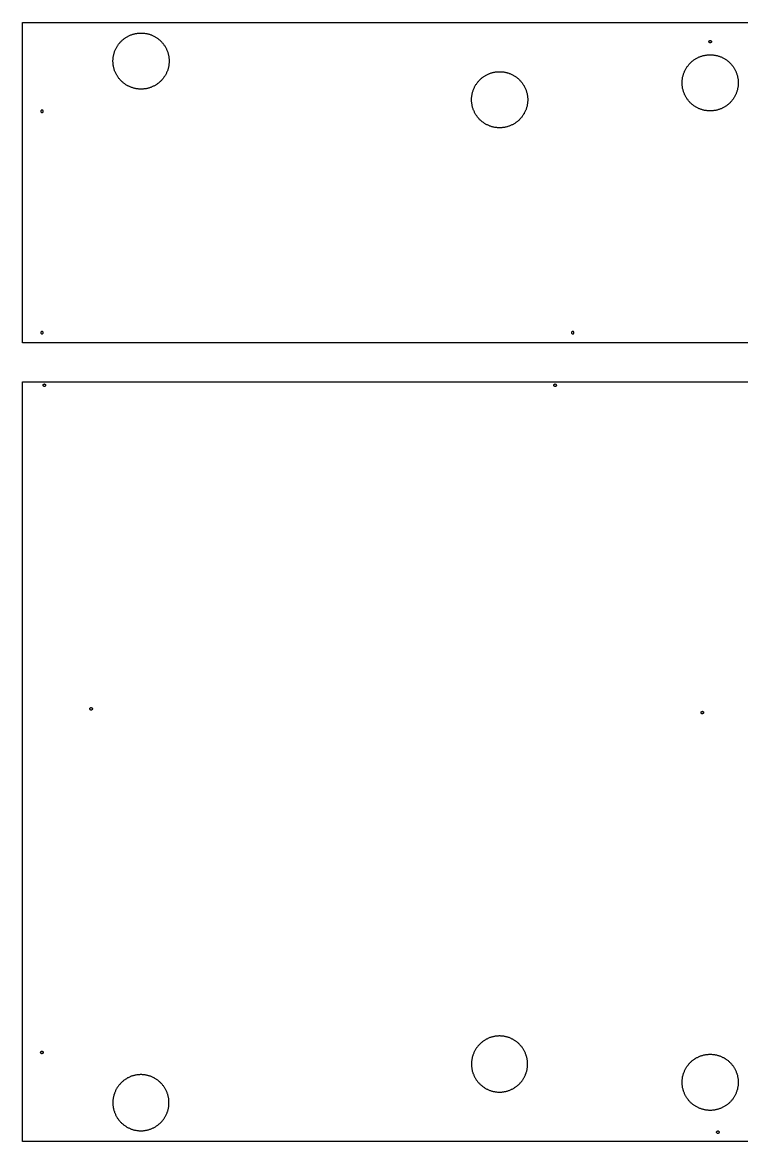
# Model space of a CAD drawing. Extents: x 361 to 5094, y -2215 to 5100.
# Drawn here: x 1127 to 2280, y 271 to 2066 of the extents above; entities that cross this region are included whole.
import ezdxf

# ---------------------------------------------------------------- set-up
doc = ezdxf.new("R2010")
doc.units = 0
doc.layers.add('Default Layer', color=1, linetype='CONTINUOUS')

msp = doc.modelspace()

# ---------------------------------------------------------------- linework, layer by layer
at = {"layer": 'Default Layer'}
for points in [[(2592.1, 1552), (2104.7, 1552), (1617.4, 1552), (1126.8, 1552), (1126.5, 2065.7), (2423.6, 2066.1)], [(2423.9, 271), (1126.8, 270.9), (1126.8, 677.5), (1126.8, 1083.6), (1126.8, 1489.8), (1613.7, 1489.8), (2100.5, 1489.8), (2587.4, 1489.8)]]:
    msp.add_lwpolyline(points, dxfattribs=at)
for points in [[(1271.8, 2004), (1271.8, 2005.2), (1271.9, 2006.3), (1271.9, 2007.5), (1272.1, 2008.6), (1272.2, 2009.8), (1272.3, 2010.9), (1272.5, 2012), (1272.7, 2013.1), (1273, 2014.2), (1273.2, 2015.3), (1273.5, 2016.3), (1273.8, 2017.4), (1274.2, 2018.5), (1274.5, 2019.5), (1274.9, 2020.5), (1275.4, 2021.5), (1275.8, 2022.5), (1276.3, 2023.5), (1276.7, 2024.5), (1277.2, 2025.5), (1277.8, 2026.4), (1278.3, 2027.4), (1278.9, 2028.3), (1279.5, 2029.2), (1280.1, 2030.1), (1280.8, 2031), (1281.4, 2031.8), (1282.1, 2032.7), (1282.8, 2033.5), (1283.5, 2034.3), (1284.2, 2035.1), (1285, 2035.8), (1285.8, 2036.6), (1286.6, 2037.3), (1287.4, 2038.1), (1288.2, 2038.8), (1289, 2039.4), (1289.9, 2040.1), (1290.8, 2040.7), (1291.7, 2041.3), (1292.6, 2041.9), (1293.5, 2042.5), (1294.4, 2043.1), (1295.4, 2043.6), (1296.3, 2044.1), (1297.3, 2044.6), (1298.3, 2045.1), (1299.3, 2045.5), (1300.3, 2045.9), (1301.3, 2046.3), (1302.4, 2046.7), (1303.4, 2047), (1304.5, 2047.3), (1305.6, 2047.6), (1306.7, 2047.9), (1307.7, 2048.1), (1308.9, 2048.3), (1310, 2048.5), (1311.1, 2048.7), (1312.2, 2048.8), (1313.4, 2048.9), (1314.5, 2049), (1315.7, 2049), (1316.8, 2049), (1318, 2049), (1319.1, 2049), (1320.3, 2048.9), (1321.4, 2048.8), (1322.5, 2048.7), (1323.7, 2048.5), (1324.8, 2048.3), (1325.9, 2048.1), (1327, 2047.9), (1328.1, 2047.6), (1329.1, 2047.3), (1330.2, 2047), (1331.3, 2046.7), (1332.3, 2046.3), (1333.3, 2045.9), (1334.3, 2045.5), (1335.3, 2045.1), (1336.3, 2044.6), (1337.3, 2044.1), (1338.3, 2043.6), (1339.2, 2043.1), (1340.2, 2042.5), (1341.1, 2041.9), (1342, 2041.3), (1342.9, 2040.7), (1343.7, 2040.1), (1344.6, 2039.4), (1345.4, 2038.8), (1346.3, 2038.1), (1347.1, 2037.3), (1347.9, 2036.6), (1348.6, 2035.8), (1349.4, 2035.1), (1350.1, 2034.3), (1350.8, 2033.5), (1351.5, 2032.7), (1352.2, 2031.8), (1352.9, 2031), (1353.5, 2030.1), (1354.1, 2029.2), (1354.7, 2028.3), (1355.3, 2027.4), (1355.9, 2026.4), (1356.4, 2025.5), (1356.9, 2024.5), (1357.4, 2023.5), (1357.8, 2022.5), (1358.3, 2021.5), (1358.7, 2020.5), (1359.1, 2019.5), (1359.5, 2018.5), (1359.8, 2017.4), (1360.1, 2016.3), (1360.4, 2015.3), (1360.7, 2014.2), (1360.9, 2013.1), (1361.1, 2012), (1361.3, 2010.9), (1361.5, 2009.8), (1361.6, 2008.6), (1361.7, 2007.5), (1361.8, 2006.3), (1361.8, 2005.2), (1361.8, 2004), (1361.8, 2002.9), (1361.8, 2001.7), (1361.7, 2000.6), (1361.6, 1999.4), (1361.5, 1998.3), (1361.3, 1997.2), (1361.1, 1996.1), (1360.9, 1995), (1360.7, 1993.9), (1360.4, 1992.8), (1360.1, 1991.7), (1359.8, 1990.6), (1359.5, 1989.6), (1359.1, 1988.6), (1358.7, 1987.5), (1358.3, 1986.5), (1357.8, 1985.5), (1357.4, 1984.5), (1356.9, 1983.5), (1356.4, 1982.6), (1355.9, 1981.6), (1355.3, 1980.7), (1354.7, 1979.8), (1354.1, 1978.9), (1353.5, 1978), (1352.9, 1977.1), (1352.2, 1976.2), (1351.5, 1975.4), (1350.8, 1974.6), (1350.1, 1973.8), (1349.4, 1973), (1348.6, 1972.2), (1347.9, 1971.5), (1347.1, 1970.7), (1346.3, 1970), (1345.4, 1969.3), (1344.6, 1968.6), (1343.7, 1968), (1342.9, 1967.3), (1342, 1966.7), (1341.1, 1966.1), (1340.2, 1965.5), (1339.2, 1965), (1338.3, 1964.5), (1337.3, 1964), (1336.3, 1963.5), (1335.3, 1963), (1334.3, 1962.6), (1333.3, 1962.2), (1332.3, 1961.8), (1331.3, 1961.4), (1330.2, 1961.1), (1329.1, 1960.7), (1328.1, 1960.4), (1327, 1960.2), (1325.9, 1959.9), (1324.8, 1959.7), (1323.7, 1959.5), (1322.5, 1959.4), (1321.4, 1959.3), (1320.3, 1959.2), (1319.1, 1959.1), (1318, 1959), (1316.8, 1959), (1315.7, 1959), (1314.5, 1959.1), (1313.4, 1959.2), (1312.2, 1959.3), (1311.1, 1959.4), (1310, 1959.5), (1308.9, 1959.7), (1307.7, 1959.9), (1306.7, 1960.2), (1305.6, 1960.4), (1304.5, 1960.7), (1303.4, 1961.1), (1302.4, 1961.4), (1301.3, 1961.8), (1300.3, 1962.2), (1299.3, 1962.6), (1298.3, 1963), (1297.3, 1963.5), (1296.3, 1964), (1295.4, 1964.5), (1294.4, 1965), (1293.5, 1965.5), (1292.6, 1966.1), (1291.7, 1966.7), (1290.8, 1967.3), (1289.9, 1968), (1289, 1968.6), (1288.2, 1969.3), (1287.4, 1970), (1286.6, 1970.7), (1285.8, 1971.5), (1285, 1972.2), (1284.2, 1973), (1283.5, 1973.8), (1282.8, 1974.6), (1282.1, 1975.4), (1281.4, 1976.2), (1280.8, 1977.1), (1280.1, 1978), (1279.5, 1978.9), (1278.9, 1979.8), (1278.3, 1980.7), (1277.8, 1981.6), (1277.2, 1982.6), (1276.7, 1983.5), (1276.3, 1984.5), (1275.8, 1985.5), (1275.4, 1986.5), (1274.9, 1987.5), (1274.5, 1988.6), (1274.2, 1989.6), (1273.8, 1990.6), (1273.5, 1991.7), (1273.2, 1992.8), (1273, 1993.9), (1272.7, 1995), (1272.5, 1996.1), (1272.3, 1997.2), (1272.2, 1998.3), (1272.1, 1999.4), (1271.9, 2000.6), (1271.9, 2001.7), (1271.8, 2002.9), (1271.8, 2004)], [(2227.5, 2035.2), (2227.5, 2035.4), (2227.5, 2035.6), (2227.6, 2035.8), (2227.6, 2036), (2227.7, 2036.2), (2227.8, 2036.3), (2227.9, 2036.5), (2228.1, 2036.6), (2228.2, 2036.7), (2228.4, 2036.9), (2228.5, 2037), (2228.7, 2037), (2228.9, 2037.1), (2229.1, 2037.2), (2229.3, 2037.2), (2229.5, 2037.2), (2229.7, 2037.2), (2229.9, 2037.2), (2230.1, 2037.1), (2230.3, 2037), (2230.4, 2037), (2230.6, 2036.9), (2230.7, 2036.7), (2230.9, 2036.6), (2231, 2036.5), (2231.1, 2036.3), (2231.2, 2036.2), (2231.3, 2036), (2231.4, 2035.8), (2231.4, 2035.6), (2231.5, 2035.4), (2231.5, 2035.2), (2231.5, 2035), (2231.4, 2034.8), (2231.4, 2034.6), (2231.3, 2034.4), (2231.2, 2034.2), (2231.1, 2034.1), (2231, 2033.9), (2230.9, 2033.8), (2230.7, 2033.7), (2230.6, 2033.5), (2230.4, 2033.4), (2230.3, 2033.4), (2230.1, 2033.3), (2229.9, 2033.2), (2229.7, 2033.2), (2229.5, 2033.2), (2229.3, 2033.2), (2229.1, 2033.2), (2228.9, 2033.3), (2228.7, 2033.4), (2228.5, 2033.4), (2228.4, 2033.5), (2228.2, 2033.7), (2228.1, 2033.8), (2227.9, 2033.9), (2227.8, 2034.1), (2227.7, 2034.2), (2227.6, 2034.4), (2227.6, 2034.6), (2227.5, 2034.8), (2227.5, 2035), (2227.5, 2035.2)], [(2184.4, 1969.1), (2184.4, 1970.3), (2184.5, 1971.4), (2184.6, 1972.6), (2184.7, 1973.7), (2184.8, 1974.8), (2185, 1976), (2185.1, 1977.1), (2185.3, 1978.2), (2185.6, 1979.3), (2185.9, 1980.4), (2186.1, 1981.4), (2186.5, 1982.5), (2186.8, 1983.5), (2187.2, 1984.6), (2187.6, 1985.6), (2188, 1986.6), (2188.4, 1987.6), (2188.9, 1988.6), (2189.4, 1989.6), (2189.9, 1990.6), (2190.4, 1991.5), (2190.9, 1992.4), (2191.5, 1993.4), (2192.1, 1994.3), (2192.7, 1995.2), (2193.4, 1996), (2194, 1996.9), (2194.7, 1997.7), (2195.4, 1998.6), (2196.1, 1999.4), (2196.9, 2000.2), (2197.6, 2000.9), (2198.4, 2001.7), (2199.2, 2002.4), (2200, 2003.1), (2200.8, 2003.8), (2201.7, 2004.5), (2202.5, 2005.2), (2203.4, 2005.8), (2204.3, 2006.4), (2205.2, 2007), (2206.1, 2007.6), (2207, 2008.1), (2208, 2008.7), (2208.9, 2009.2), (2209.9, 2009.7), (2210.9, 2010.1), (2211.9, 2010.6), (2212.9, 2011), (2214, 2011.4), (2215, 2011.7), (2216.1, 2012.1), (2217.1, 2012.4), (2218.2, 2012.7), (2219.3, 2013), (2220.4, 2013.2), (2221.5, 2013.4), (2222.6, 2013.6), (2223.7, 2013.7), (2224.8, 2013.9), (2226, 2014), (2227.1, 2014), (2228.3, 2014.1), (2229.4, 2014.1), (2230.6, 2014.1), (2231.8, 2014), (2232.9, 2014), (2234, 2013.9), (2235.2, 2013.7), (2236.3, 2013.6), (2237.4, 2013.4), (2238.5, 2013.2), (2239.6, 2013), (2240.7, 2012.7), (2241.8, 2012.4), (2242.8, 2012.1), (2243.9, 2011.7), (2244.9, 2011.4), (2245.9, 2011), (2247, 2010.6), (2248, 2010.1), (2248.9, 2009.7), (2249.9, 2009.2), (2250.9, 2008.7), (2251.8, 2008.1), (2252.8, 2007.6), (2253.7, 2007), (2254.6, 2006.4), (2255.5, 2005.8), (2256.4, 2005.2), (2257.2, 2004.5), (2258.1, 2003.8), (2258.9, 2003.1), (2259.7, 2002.4), (2260.5, 2001.7), (2261.3, 2000.9), (2262, 2000.2), (2262.7, 1999.4), (2263.5, 1998.6), (2264.2, 1997.7), (2264.8, 1996.9), (2265.5, 1996), (2266.1, 1995.2), (2266.7, 1994.3), (2267.3, 1993.4), (2267.9, 1992.4), (2268.5, 1991.5), (2269, 1990.6), (2269.5, 1989.6), (2270, 1988.6), (2270.5, 1987.6), (2270.9, 1986.6), (2271.3, 1985.6), (2271.7, 1984.6), (2272.1, 1983.5), (2272.4, 1982.5), (2272.7, 1981.4), (2273, 1980.4), (2273.3, 1979.3), (2273.5, 1978.2), (2273.7, 1977.1), (2273.9, 1976), (2274.1, 1974.8), (2274.2, 1973.7), (2274.3, 1972.6), (2274.4, 1971.4), (2274.4, 1970.3), (2274.4, 1969.1), (2274.4, 1967.9), (2274.4, 1966.8), (2274.3, 1965.6), (2274.2, 1964.5), (2274.1, 1963.4), (2273.9, 1962.3), (2273.7, 1961.1), (2273.5, 1960), (2273.3, 1958.9), (2273, 1957.9), (2272.7, 1956.8), (2272.4, 1955.7), (2272.1, 1954.7), (2271.7, 1953.6), (2271.3, 1952.6), (2270.9, 1951.6), (2270.5, 1950.6), (2270, 1949.6), (2269.5, 1948.6), (2269, 1947.7), (2268.5, 1946.7), (2267.9, 1945.8), (2267.3, 1944.9), (2266.7, 1943.9), (2266.1, 1943.1), (2265.5, 1942.2), (2264.8, 1941.3), (2264.2, 1940.5), (2263.5, 1939.7), (2262.7, 1938.9), (2262, 1938.1), (2261.3, 1937.3), (2260.5, 1936.5), (2259.7, 1935.8), (2258.9, 1935.1), (2258.1, 1934.4), (2257.2, 1933.7), (2256.4, 1933), (2255.5, 1932.4), (2254.6, 1931.8), (2253.7, 1931.2), (2252.8, 1930.6), (2251.8, 1930.1), (2250.9, 1929.5), (2249.9, 1929), (2248.9, 1928.5), (2248, 1928.1), (2247, 1927.6), (2245.9, 1927.2), (2244.9, 1926.8), (2243.9, 1926.5), (2242.8, 1926.1), (2241.8, 1925.8), (2240.7, 1925.5), (2239.6, 1925.3), (2238.5, 1925), (2237.4, 1924.8), (2236.3, 1924.6), (2235.2, 1924.5), (2234, 1924.3), (2232.9, 1924.2), (2231.8, 1924.2), (2230.6, 1924.1), (2229.4, 1924.1), (2228.3, 1924.1), (2227.1, 1924.2), (2226, 1924.2), (2224.8, 1924.3), (2223.7, 1924.5), (2222.6, 1924.6), (2221.5, 1924.8), (2220.4, 1925), (2219.3, 1925.3), (2218.2, 1925.5), (2217.1, 1925.8), (2216.1, 1926.1), (2215, 1926.5), (2214, 1926.8), (2212.9, 1927.2), (2211.9, 1927.6), (2210.9, 1928.1), (2209.9, 1928.5), (2208.9, 1929), (2208, 1929.5), (2207, 1930.1), (2206.1, 1930.6), (2205.2, 1931.2), (2204.3, 1931.8), (2203.4, 1932.4), (2202.5, 1933), (2201.7, 1933.7), (2200.8, 1934.4), (2200, 1935.1), (2199.2, 1935.8), (2198.4, 1936.5), (2197.6, 1937.3), (2196.9, 1938.1), (2196.1, 1938.9), (2195.4, 1939.7), (2194.7, 1940.5), (2194, 1941.3), (2193.4, 1942.2), (2192.7, 1943.1), (2192.1, 1943.9), (2191.5, 1944.9), (2190.9, 1945.8), (2190.4, 1946.7), (2189.9, 1947.7), (2189.4, 1948.6), (2188.9, 1949.6), (2188.4, 1950.6), (2188, 1951.6), (2187.6, 1952.6), (2187.2, 1953.6), (2186.8, 1954.7), (2186.5, 1955.7), (2186.1, 1956.8), (2185.9, 1957.9), (2185.6, 1958.9), (2185.3, 1960), (2185.1, 1961.1), (2185, 1962.3), (2184.8, 1963.4), (2184.7, 1964.5), (2184.6, 1965.6), (2184.5, 1966.8), (2184.4, 1967.9), (2184.4, 1969.1)], [(1846.8, 1942), (1846.8, 1943.2), (1846.9, 1944.3), (1846.9, 1945.5), (1847.1, 1946.6), (1847.2, 1947.8), (1847.3, 1948.9), (1847.5, 1950), (1847.7, 1951.1), (1848, 1952.2), (1848.2, 1953.3), (1848.5, 1954.3), (1848.8, 1955.4), (1849.2, 1956.5), (1849.5, 1957.5), (1849.9, 1958.5), (1850.4, 1959.5), (1850.8, 1960.5), (1851.3, 1961.5), (1851.7, 1962.5), (1852.2, 1963.5), (1852.8, 1964.4), (1853.3, 1965.4), (1853.9, 1966.3), (1854.5, 1967.2), (1855.1, 1968.1), (1855.8, 1969), (1856.4, 1969.8), (1857.1, 1970.7), (1857.8, 1971.5), (1858.5, 1972.3), (1859.2, 1973.1), (1860, 1973.8), (1860.8, 1974.6), (1861.6, 1975.3), (1862.4, 1976.1), (1863.2, 1976.8), (1864, 1977.4), (1864.9, 1978.1), (1865.8, 1978.7), (1866.7, 1979.3), (1867.6, 1979.9), (1868.5, 1980.5), (1869.4, 1981.1), (1870.4, 1981.6), (1871.3, 1982.1), (1872.3, 1982.6), (1873.3, 1983.1), (1874.3, 1983.5), (1875.3, 1983.9), (1876.3, 1984.3), (1877.4, 1984.7), (1878.4, 1985), (1879.5, 1985.3), (1880.6, 1985.6), (1881.7, 1985.9), (1882.7, 1986.1), (1883.9, 1986.3), (1885, 1986.5), (1886.1, 1986.7), (1887.2, 1986.8), (1888.4, 1986.9), (1889.5, 1987), (1890.7, 1987), (1891.8, 1987), (1893, 1987), (1894.1, 1987), (1895.3, 1986.9), (1896.4, 1986.8), (1897.5, 1986.7), (1898.7, 1986.5), (1899.8, 1986.3), (1900.9, 1986.1), (1902, 1985.9), (1903.1, 1985.6), (1904.1, 1985.3), (1905.2, 1985), (1906.3, 1984.7), (1907.3, 1984.3), (1908.3, 1983.9), (1909.3, 1983.5), (1910.3, 1983.1), (1911.3, 1982.6), (1912.3, 1982.1), (1913.3, 1981.6), (1914.2, 1981.1), (1915.2, 1980.5), (1916.1, 1979.9), (1917, 1979.3), (1917.9, 1978.7), (1918.7, 1978.1), (1919.6, 1977.4), (1920.4, 1976.8), (1921.3, 1976.1), (1922.1, 1975.3), (1922.9, 1974.6), (1923.6, 1973.8), (1924.4, 1973.1), (1925.1, 1972.3), (1925.8, 1971.5), (1926.5, 1970.7), (1927.2, 1969.8), (1927.9, 1969), (1928.5, 1968.1), (1929.1, 1967.2), (1929.7, 1966.3), (1930.3, 1965.4), (1930.9, 1964.4), (1931.4, 1963.5), (1931.9, 1962.5), (1932.4, 1961.5), (1932.8, 1960.5), (1933.3, 1959.5), (1933.7, 1958.5), (1934.1, 1957.5), (1934.5, 1956.5), (1934.8, 1955.4), (1935.1, 1954.3), (1935.4, 1953.3), (1935.7, 1952.2), (1935.9, 1951.1), (1936.1, 1950), (1936.3, 1948.9), (1936.5, 1947.8), (1936.6, 1946.6), (1936.7, 1945.5), (1936.8, 1944.3), (1936.8, 1943.2), (1936.8, 1942), (1936.8, 1940.9), (1936.8, 1939.7), (1936.7, 1938.6), (1936.6, 1937.4), (1936.5, 1936.3), (1936.3, 1935.2), (1936.1, 1934.1), (1935.9, 1933), (1935.7, 1931.9), (1935.4, 1930.8), (1935.1, 1929.7), (1934.8, 1928.6), (1934.5, 1927.6), (1934.1, 1926.6), (1933.7, 1925.5), (1933.3, 1924.5), (1932.8, 1923.5), (1932.4, 1922.5), (1931.9, 1921.5), (1931.4, 1920.6), (1930.9, 1919.6), (1930.3, 1918.7), (1929.7, 1917.8), (1929.1, 1916.9), (1928.5, 1916), (1927.9, 1915.1), (1927.2, 1914.2), (1926.5, 1913.4), (1925.8, 1912.6), (1925.1, 1911.8), (1924.4, 1911), (1923.6, 1910.2), (1922.9, 1909.5), (1922.1, 1908.7), (1921.3, 1908), (1920.4, 1907.3), (1919.6, 1906.6), (1918.7, 1906), (1917.9, 1905.3), (1917, 1904.7), (1916.1, 1904.1), (1915.2, 1903.5), (1914.2, 1903), (1913.3, 1902.5), (1912.3, 1902), (1911.3, 1901.5), (1910.3, 1901), (1909.3, 1900.6), (1908.3, 1900.2), (1907.3, 1899.8), (1906.3, 1899.4), (1905.2, 1899.1), (1904.1, 1898.7), (1903.1, 1898.4), (1902, 1898.2), (1900.9, 1897.9), (1899.8, 1897.7), (1898.7, 1897.5), (1897.5, 1897.4), (1896.4, 1897.3), (1895.3, 1897.2), (1894.1, 1897.1), (1893, 1897), (1891.8, 1897), (1890.7, 1897), (1889.5, 1897.1), (1888.4, 1897.2), (1887.2, 1897.3), (1886.1, 1897.4), (1885, 1897.5), (1883.9, 1897.7), (1882.7, 1897.9), (1881.7, 1898.2), (1880.6, 1898.4), (1879.5, 1898.7), (1878.4, 1899.1), (1877.4, 1899.4), (1876.3, 1899.8), (1875.3, 1900.2), (1874.3, 1900.6), (1873.3, 1901), (1872.3, 1901.5), (1871.3, 1902), (1870.4, 1902.5), (1869.4, 1903), (1868.5, 1903.5), (1867.6, 1904.1), (1866.7, 1904.7), (1865.8, 1905.3), (1864.9, 1906), (1864, 1906.6), (1863.2, 1907.3), (1862.4, 1908), (1861.6, 1908.7), (1860.8, 1909.5), (1860, 1910.2), (1859.2, 1911), (1858.5, 1911.8), (1857.8, 1912.6), (1857.1, 1913.4), (1856.4, 1914.2), (1855.8, 1915.1), (1855.1, 1916), (1854.5, 1916.9), (1853.9, 1917.8), (1853.3, 1918.7), (1852.8, 1919.6), (1852.2, 1920.6), (1851.7, 1921.5), (1851.3, 1922.5), (1850.8, 1923.5), (1850.4, 1924.5), (1849.9, 1925.5), (1849.5, 1926.6), (1849.2, 1927.6), (1848.8, 1928.6), (1848.5, 1929.7), (1848.2, 1930.8), (1848, 1931.9), (1847.7, 1933), (1847.5, 1934.1), (1847.3, 1935.2), (1847.2, 1936.3), (1847.1, 1937.4), (1846.9, 1938.6), (1846.9, 1939.7), (1846.8, 1940.9), (1846.8, 1942)], [(1160, 1923.4), (1160, 1923.6), (1160, 1923.8), (1159.9, 1924), (1159.9, 1924.2), (1159.8, 1924.4), (1159.7, 1924.5), (1159.6, 1924.7), (1159.4, 1924.8), (1159.3, 1925), (1159.1, 1925.1), (1159, 1925.2), (1158.8, 1925.3), (1158.6, 1925.3), (1158.4, 1925.4), (1158.2, 1925.4), (1158, 1925.4), (1157.8, 1925.4), (1157.6, 1925.4), (1157.4, 1925.3), (1157.2, 1925.3), (1157.1, 1925.2), (1156.9, 1925.1), (1156.8, 1925), (1156.6, 1924.8), (1156.5, 1924.7), (1156.4, 1924.5), (1156.3, 1924.4), (1156.2, 1924.2), (1156.1, 1924), (1156.1, 1923.8), (1156, 1923.6), (1156, 1923.4), (1156, 1923.2), (1156.1, 1923), (1156.1, 1922.8), (1156.2, 1922.6), (1156.3, 1922.5), (1156.4, 1922.3), (1156.5, 1922.2), (1156.6, 1922), (1156.8, 1921.9), (1156.9, 1921.8), (1157.1, 1921.7), (1157.2, 1921.6), (1157.4, 1921.5), (1157.6, 1921.5), (1157.8, 1921.4), (1158, 1921.4), (1158.2, 1921.4), (1158.4, 1921.5), (1158.6, 1921.5), (1158.8, 1921.6), (1159, 1921.7), (1159.1, 1921.8), (1159.3, 1921.9), (1159.4, 1922), (1159.6, 1922.2), (1159.7, 1922.3), (1159.8, 1922.5), (1159.9, 1922.6), (1159.9, 1922.8), (1160, 1923), (1160, 1923.2), (1160, 1923.4)], [(2011, 1568.4), (2011, 1568.6), (2011, 1568.8), (2010.9, 1569), (2010.9, 1569.2), (2010.8, 1569.4), (2010.7, 1569.5), (2010.6, 1569.7), (2010.4, 1569.8), (2010.3, 1570), (2010.1, 1570.1), (2010, 1570.2), (2009.8, 1570.3), (2009.6, 1570.3), (2009.4, 1570.4), (2009.2, 1570.4), (2009, 1570.4), (2008.8, 1570.4), (2008.6, 1570.4), (2008.4, 1570.3), (2008.2, 1570.3), (2008.1, 1570.2), (2007.9, 1570.1), (2007.8, 1570), (2007.6, 1569.8), (2007.5, 1569.7), (2007.4, 1569.5), (2007.3, 1569.4), (2007.2, 1569.2), (2007.1, 1569), (2007.1, 1568.8), (2007, 1568.6), (2007, 1568.4), (2007, 1568.2), (2007.1, 1568), (2007.1, 1567.8), (2007.2, 1567.6), (2007.3, 1567.5), (2007.4, 1567.3), (2007.5, 1567.2), (2007.6, 1567), (2007.8, 1566.9), (2007.9, 1566.8), (2008.1, 1566.7), (2008.2, 1566.6), (2008.4, 1566.5), (2008.6, 1566.5), (2008.8, 1566.4), (2009, 1566.4), (2009.2, 1566.4), (2009.4, 1566.5), (2009.6, 1566.5), (2009.8, 1566.6), (2010, 1566.7), (2010.1, 1566.8), (2010.3, 1566.9), (2010.4, 1567), (2010.6, 1567.2), (2010.7, 1567.3), (2010.8, 1567.5), (2010.9, 1567.6), (2010.9, 1567.8), (2011, 1568), (2011, 1568.2), (2011, 1568.4)], [(1159.8, 1484.1), (1159.8, 1484.3), (1159.8, 1484.5), (1159.9, 1484.7), (1159.9, 1484.9), (1160, 1485), (1160.1, 1485.2), (1160.2, 1485.3), (1160.4, 1485.5), (1160.5, 1485.6), (1160.7, 1485.7), (1160.8, 1485.8), (1161, 1485.9), (1161.2, 1486), (1161.4, 1486), (1161.6, 1486.1), (1161.8, 1486.1), (1162, 1486.1), (1162.2, 1486), (1162.4, 1486), (1162.6, 1485.9), (1162.7, 1485.8), (1162.9, 1485.7), (1163.1, 1485.6), (1163.2, 1485.5), (1163.3, 1485.3), (1163.4, 1485.2), (1163.5, 1485), (1163.6, 1484.9), (1163.7, 1484.7), (1163.7, 1484.5), (1163.8, 1484.3), (1163.8, 1484.1), (1163.8, 1483.9), (1163.7, 1483.7), (1163.7, 1483.5), (1163.6, 1483.3), (1163.5, 1483.1), (1163.4, 1483), (1163.3, 1482.8), (1163.2, 1482.7), (1163.1, 1482.5), (1162.9, 1482.4), (1162.7, 1482.3), (1162.6, 1482.2), (1162.4, 1482.2), (1162.2, 1482.1), (1162, 1482.1), (1161.8, 1482.1), (1161.6, 1482.1), (1161.4, 1482.1), (1161.2, 1482.2), (1161, 1482.2), (1160.8, 1482.3), (1160.7, 1482.4), (1160.5, 1482.5), (1160.4, 1482.7), (1160.2, 1482.8), (1160.1, 1483), (1160, 1483.1), (1159.9, 1483.3), (1159.9, 1483.5), (1159.8, 1483.7), (1159.8, 1483.9), (1159.8, 1484.1)], [(1978.8, 1484.1), (1978.8, 1484.3), (1978.8, 1484.5), (1978.9, 1484.7), (1978.9, 1484.9), (1979, 1485), (1979.1, 1485.2), (1979.2, 1485.3), (1979.4, 1485.5), (1979.5, 1485.6), (1979.7, 1485.7), (1979.8, 1485.8), (1980, 1485.9), (1980.2, 1486), (1980.4, 1486), (1980.6, 1486.1), (1980.8, 1486.1), (1981, 1486.1), (1981.2, 1486), (1981.4, 1486), (1981.6, 1485.9), (1981.7, 1485.8), (1981.9, 1485.7), (1982.1, 1485.6), (1982.2, 1485.5), (1982.3, 1485.3), (1982.4, 1485.2), (1982.5, 1485), (1982.6, 1484.9), (1982.7, 1484.7), (1982.7, 1484.5), (1982.8, 1484.3), (1982.8, 1484.1), (1982.8, 1483.9), (1982.7, 1483.7), (1982.7, 1483.5), (1982.6, 1483.3), (1982.5, 1483.1), (1982.4, 1483), (1982.3, 1482.8), (1982.2, 1482.7), (1982.1, 1482.5), (1981.9, 1482.4), (1981.7, 1482.3), (1981.6, 1482.2), (1981.4, 1482.2), (1981.2, 1482.1), (1981, 1482.1), (1980.8, 1482.1), (1980.6, 1482.1), (1980.4, 1482.1), (1980.2, 1482.2), (1980, 1482.2), (1979.8, 1482.3), (1979.7, 1482.4), (1979.5, 1482.5), (1979.4, 1482.7), (1979.2, 1482.8), (1979.1, 1483), (1979, 1483.1), (1978.9, 1483.3), (1978.9, 1483.5), (1978.8, 1483.7), (1978.8, 1483.9), (1978.8, 1484.1)], [(1234.8, 965.1), (1234.8, 965.3), (1234.8, 965.5), (1234.9, 965.7), (1234.9, 965.9), (1235, 966), (1235.1, 966.2), (1235.2, 966.3), (1235.4, 966.5), (1235.5, 966.6), (1235.7, 966.7), (1235.8, 966.8), (1236, 966.9), (1236.2, 967), (1236.4, 967), (1236.6, 967.1), (1236.8, 967.1), (1237, 967.1), (1237.2, 967), (1237.4, 967), (1237.6, 966.9), (1237.7, 966.8), (1237.9, 966.7), (1238.1, 966.6), (1238.2, 966.5), (1238.3, 966.3), (1238.4, 966.2), (1238.5, 966), (1238.6, 965.9), (1238.7, 965.7), (1238.7, 965.5), (1238.8, 965.3), (1238.8, 965.1), (1238.8, 964.9), (1238.7, 964.7), (1238.7, 964.5), (1238.6, 964.3), (1238.5, 964.1), (1238.4, 964), (1238.3, 963.8), (1238.2, 963.7), (1238.1, 963.5), (1237.9, 963.4), (1237.7, 963.3), (1237.6, 963.2), (1237.4, 963.2), (1237.2, 963.1), (1237, 963.1), (1236.8, 963.1), (1236.6, 963.1), (1236.4, 963.1), (1236.2, 963.2), (1236, 963.2), (1235.8, 963.3), (1235.7, 963.4), (1235.5, 963.5), (1235.4, 963.7), (1235.2, 963.8), (1235.1, 964), (1235, 964.1), (1234.9, 964.3), (1234.9, 964.5), (1234.8, 964.7), (1234.8, 964.9), (1234.8, 965.1)], [(2214.8, 959.1), (2214.8, 959.3), (2214.8, 959.5), (2214.9, 959.7), (2214.9, 959.9), (2215, 960), (2215.1, 960.2), (2215.2, 960.3), (2215.4, 960.5), (2215.5, 960.6), (2215.7, 960.7), (2215.8, 960.8), (2216, 960.9), (2216.2, 961), (2216.4, 961), (2216.6, 961.1), (2216.8, 961.1), (2217, 961.1), (2217.2, 961), (2217.4, 961), (2217.6, 960.9), (2217.7, 960.8), (2217.9, 960.7), (2218.1, 960.6), (2218.2, 960.5), (2218.3, 960.3), (2218.4, 960.2), (2218.5, 960), (2218.6, 959.9), (2218.7, 959.7), (2218.7, 959.5), (2218.8, 959.3), (2218.8, 959.1), (2218.8, 958.9), (2218.7, 958.7), (2218.7, 958.5), (2218.6, 958.3), (2218.5, 958.1), (2218.4, 958), (2218.3, 957.8), (2218.2, 957.7), (2218.1, 957.5), (2217.9, 957.4), (2217.7, 957.3), (2217.6, 957.2), (2217.4, 957.2), (2217.2, 957.1), (2217, 957.1), (2216.8, 957.1), (2216.6, 957.1), (2216.4, 957.1), (2216.2, 957.2), (2216, 957.2), (2215.8, 957.3), (2215.7, 957.4), (2215.5, 957.5), (2215.4, 957.7), (2215.2, 957.8), (2215.1, 958), (2215, 958.1), (2214.9, 958.3), (2214.9, 958.5), (2214.8, 958.7), (2214.8, 958.9), (2214.8, 959.1)], [(1846.6, 395.4), (1846.6, 394.2), (1846.7, 393.1), (1846.7, 391.9), (1846.8, 390.8), (1847, 389.7), (1847.1, 388.5), (1847.3, 387.4), (1847.5, 386.3), (1847.8, 385.2), (1848, 384.1), (1848.3, 383.1), (1848.6, 382), (1849, 381), (1849.3, 379.9), (1849.7, 378.9), (1850.2, 377.9), (1850.6, 376.9), (1851.1, 375.9), (1851.5, 374.9), (1852, 373.9), (1852.6, 373), (1853.1, 372.1), (1853.7, 371.1), (1854.3, 370.2), (1854.9, 369.3), (1855.6, 368.5), (1856.2, 367.6), (1856.9, 366.8), (1857.6, 365.9), (1858.3, 365.1), (1859, 364.3), (1859.8, 363.6), (1860.6, 362.8), (1861.4, 362.1), (1862.2, 361.4), (1863, 360.7), (1863.8, 360), (1864.7, 359.3), (1865.6, 358.7), (1866.5, 358.1), (1867.4, 357.5), (1868.3, 356.9), (1869.2, 356.3), (1870.2, 355.8), (1871.1, 355.3), (1872.1, 354.8), (1873.1, 354.4), (1874.1, 353.9), (1875.1, 353.5), (1876.1, 353.1), (1877.2, 352.8), (1878.2, 352.4), (1879.3, 352.1), (1880.4, 351.8), (1881.5, 351.5), (1882.5, 351.3), (1883.7, 351.1), (1884.8, 350.9), (1885.9, 350.7), (1887, 350.6), (1888.2, 350.5), (1889.3, 350.4), (1890.5, 350.4), (1891.6, 350.4), (1892.8, 350.4), (1893.9, 350.4), (1895.1, 350.5), (1896.2, 350.6), (1897.3, 350.7), (1898.5, 350.9), (1899.6, 351.1), (1900.7, 351.3), (1901.8, 351.5), (1902.9, 351.8), (1903.9, 352.1), (1905, 352.4), (1906, 352.8), (1907.1, 353.1), (1908.1, 353.5), (1909.1, 353.9), (1910.1, 354.4), (1911.1, 354.8), (1912.1, 355.3), (1913.1, 355.8), (1914, 356.3), (1915, 356.9), (1915.9, 357.5), (1916.8, 358.1), (1917.7, 358.7), (1918.5, 359.3), (1919.4, 360), (1920.2, 360.7), (1921.1, 361.4), (1921.9, 362.1), (1922.7, 362.8), (1923.4, 363.6), (1924.2, 364.3), (1924.9, 365.1), (1925.6, 365.9), (1926.3, 366.8), (1927, 367.6), (1927.7, 368.5), (1928.3, 369.3), (1928.9, 370.2), (1929.5, 371.1), (1930.1, 372.1), (1930.7, 373), (1931.2, 373.9), (1931.7, 374.9), (1932.2, 375.9), (1932.6, 376.9), (1933.1, 377.9), (1933.5, 378.9), (1933.9, 379.9), (1934.3, 381), (1934.6, 382), (1934.9, 383.1), (1935.2, 384.1), (1935.5, 385.2), (1935.7, 386.3), (1935.9, 387.4), (1936.1, 388.5), (1936.3, 389.7), (1936.4, 390.8), (1936.5, 391.9), (1936.6, 393.1), (1936.6, 394.2), (1936.6, 395.4), (1936.6, 396.5), (1936.6, 397.7), (1936.5, 398.8), (1936.4, 400), (1936.3, 401.1), (1936.1, 402.2), (1935.9, 403.4), (1935.7, 404.5), (1935.5, 405.5), (1935.2, 406.6), (1934.9, 407.7), (1934.6, 408.8), (1934.3, 409.8), (1933.9, 410.9), (1933.5, 411.9), (1933.1, 412.9), (1932.6, 413.9), (1932.2, 414.9), (1931.7, 415.9), (1931.2, 416.8), (1930.7, 417.8), (1930.1, 418.7), (1929.5, 419.6), (1928.9, 420.5), (1928.3, 421.4), (1927.7, 422.3), (1927, 423.2), (1926.3, 424), (1925.6, 424.8), (1924.9, 425.6), (1924.2, 426.4), (1923.4, 427.2), (1922.7, 428), (1921.9, 428.7), (1921.1, 429.4), (1920.2, 430.1), (1919.4, 430.8), (1918.5, 431.4), (1917.7, 432.1), (1916.8, 432.7), (1915.9, 433.3), (1915, 433.9), (1914, 434.4), (1913.1, 435), (1912.1, 435.5), (1911.1, 435.9), (1910.1, 436.4), (1909.1, 436.9), (1908.1, 437.3), (1907.1, 437.7), (1906, 438), (1905, 438.4), (1903.9, 438.7), (1902.9, 439), (1901.8, 439.2), (1900.7, 439.5), (1899.6, 439.7), (1898.5, 439.9), (1897.3, 440), (1896.2, 440.2), (1895.1, 440.3), (1893.9, 440.3), (1892.8, 440.4), (1891.6, 440.4), (1890.5, 440.4), (1889.3, 440.3), (1888.2, 440.3), (1887, 440.2), (1885.9, 440), (1884.8, 439.9), (1883.7, 439.7), (1882.5, 439.5), (1881.5, 439.2), (1880.4, 439), (1879.3, 438.7), (1878.2, 438.4), (1877.2, 438), (1876.1, 437.7), (1875.1, 437.3), (1874.1, 436.9), (1873.1, 436.4), (1872.1, 435.9), (1871.1, 435.5), (1870.2, 435), (1869.2, 434.4), (1868.3, 433.9), (1867.4, 433.3), (1866.5, 432.7), (1865.6, 432.1), (1864.7, 431.4), (1863.8, 430.8), (1863, 430.1), (1862.2, 429.4), (1861.4, 428.7), (1860.6, 428), (1859.8, 427.2), (1859, 426.4), (1858.3, 425.6), (1857.6, 424.8), (1856.9, 424), (1856.2, 423.2), (1855.6, 422.3), (1854.9, 421.4), (1854.3, 420.5), (1853.7, 419.6), (1853.1, 418.7), (1852.6, 417.8), (1852, 416.8), (1851.5, 415.9), (1851.1, 414.9), (1850.6, 413.9), (1850.2, 412.9), (1849.7, 411.9), (1849.3, 410.9), (1849, 409.8), (1848.6, 408.8), (1848.3, 407.7), (1848, 406.6), (1847.8, 405.5), (1847.5, 404.5), (1847.3, 403.4), (1847.1, 402.2), (1847, 401.1), (1846.8, 400), (1846.7, 398.8), (1846.7, 397.7), (1846.6, 396.5), (1846.6, 395.4)], [(1159.8, 414), (1159.8, 413.8), (1159.8, 413.6), (1159.7, 413.4), (1159.7, 413.2), (1159.6, 413), (1159.5, 412.9), (1159.4, 412.7), (1159.2, 412.6), (1159.1, 412.4), (1158.9, 412.3), (1158.8, 412.2), (1158.6, 412.1), (1158.4, 412.1), (1158.2, 412), (1158, 412), (1157.8, 412), (1157.6, 412), (1157.4, 412), (1157.2, 412.1), (1157, 412.1), (1156.9, 412.2), (1156.7, 412.3), (1156.6, 412.4), (1156.4, 412.6), (1156.3, 412.7), (1156.2, 412.9), (1156.1, 413), (1156, 413.2), (1155.9, 413.4), (1155.9, 413.6), (1155.8, 413.8), (1155.8, 414), (1155.8, 414.2), (1155.9, 414.4), (1155.9, 414.6), (1156, 414.8), (1156.1, 414.9), (1156.2, 415.1), (1156.3, 415.3), (1156.4, 415.4), (1156.6, 415.5), (1156.7, 415.6), (1156.9, 415.7), (1157, 415.8), (1157.2, 415.9), (1157.4, 415.9), (1157.6, 416), (1157.8, 416), (1158, 416), (1158.2, 415.9), (1158.4, 415.9), (1158.6, 415.8), (1158.8, 415.7), (1158.9, 415.6), (1159.1, 415.5), (1159.2, 415.4), (1159.4, 415.3), (1159.5, 415.1), (1159.6, 414.9), (1159.7, 414.8), (1159.7, 414.6), (1159.8, 414.4), (1159.8, 414.2), (1159.8, 414)], [(2184.4, 366.1), (2184.4, 367.2), (2184.5, 368.4), (2184.6, 369.5), (2184.7, 370.7), (2184.8, 371.8), (2185, 372.9), (2185.1, 374), (2185.3, 375.1), (2185.6, 376.2), (2185.9, 377.3), (2186.1, 378.4), (2186.5, 379.4), (2186.8, 380.5), (2187.2, 381.5), (2187.6, 382.6), (2188, 383.6), (2188.4, 384.6), (2188.9, 385.6), (2189.4, 386.5), (2189.9, 387.5), (2190.4, 388.5), (2190.9, 389.4), (2191.5, 390.3), (2192.1, 391.2), (2192.7, 392.1), (2193.4, 393), (2194, 393.8), (2194.7, 394.7), (2195.4, 395.5), (2196.1, 396.3), (2196.9, 397.1), (2197.6, 397.9), (2198.4, 398.6), (2199.2, 399.4), (2200, 400.1), (2200.8, 400.8), (2201.7, 401.5), (2202.5, 402.1), (2203.4, 402.8), (2204.3, 403.4), (2205.2, 404), (2206.1, 404.5), (2207, 405.1), (2208, 405.6), (2208.9, 406.1), (2209.9, 406.6), (2210.9, 407.1), (2211.9, 407.5), (2212.9, 407.9), (2214, 408.3), (2215, 408.7), (2216.1, 409), (2217.1, 409.3), (2218.2, 409.6), (2219.3, 409.9), (2220.4, 410.1), (2221.5, 410.4), (2222.6, 410.5), (2223.7, 410.7), (2224.8, 410.8), (2226, 410.9), (2227.1, 411), (2228.3, 411), (2229.4, 411.1), (2230.6, 411), (2231.8, 411), (2232.9, 410.9), (2234, 410.8), (2235.2, 410.7), (2236.3, 410.5), (2237.4, 410.4), (2238.5, 410.1), (2239.6, 409.9), (2240.7, 409.6), (2241.8, 409.3), (2242.8, 409), (2243.9, 408.7), (2244.9, 408.3), (2245.9, 407.9), (2247, 407.5), (2248, 407.1), (2248.9, 406.6), (2249.9, 406.1), (2250.9, 405.6), (2251.8, 405.1), (2252.8, 404.5), (2253.7, 404), (2254.6, 403.4), (2255.5, 402.8), (2256.4, 402.1), (2257.2, 401.5), (2258.1, 400.8), (2258.9, 400.1), (2259.7, 399.4), (2260.5, 398.6), (2261.3, 397.9), (2262, 397.1), (2262.7, 396.3), (2263.5, 395.5), (2264.2, 394.7), (2264.8, 393.8), (2265.5, 393), (2266.1, 392.1), (2266.7, 391.2), (2267.3, 390.3), (2267.9, 389.4), (2268.5, 388.5), (2269, 387.5), (2269.5, 386.5), (2270, 385.6), (2270.5, 384.6), (2270.9, 383.6), (2271.3, 382.6), (2271.7, 381.5), (2272.1, 380.5), (2272.4, 379.4), (2272.7, 378.4), (2273, 377.3), (2273.3, 376.2), (2273.5, 375.1), (2273.7, 374), (2273.9, 372.9), (2274.1, 371.8), (2274.2, 370.7), (2274.3, 369.5), (2274.4, 368.4), (2274.4, 367.2), (2274.4, 366.1), (2274.4, 364.9), (2274.4, 363.7), (2274.3, 362.6), (2274.2, 361.5), (2274.1, 360.3), (2273.9, 359.2), (2273.7, 358.1), (2273.5, 357), (2273.3, 355.9), (2273, 354.8), (2272.7, 353.7), (2272.4, 352.7), (2272.1, 351.6), (2271.7, 350.6), (2271.3, 349.6), (2270.9, 348.5), (2270.5, 347.5), (2270, 346.5), (2269.5, 345.6), (2269, 344.6), (2268.5, 343.7), (2267.9, 342.7), (2267.3, 341.8), (2266.7, 340.9), (2266.1, 340), (2265.5, 339.1), (2264.8, 338.3), (2264.2, 337.4), (2263.5, 336.6), (2262.7, 335.8), (2262, 335), (2261.3, 334.2), (2260.5, 333.5), (2259.7, 332.7), (2258.9, 332), (2258.1, 331.3), (2257.2, 330.7), (2256.4, 330), (2255.5, 329.4), (2254.6, 328.7), (2253.7, 328.1), (2252.8, 327.6), (2251.8, 327), (2250.9, 326.5), (2249.9, 326), (2248.9, 325.5), (2248, 325), (2247, 324.6), (2245.9, 324.2), (2244.9, 323.8), (2243.9, 323.4), (2242.8, 323.1), (2241.8, 322.8), (2240.7, 322.5), (2239.6, 322.2), (2238.5, 322), (2237.4, 321.8), (2236.3, 321.6), (2235.2, 321.4), (2234, 321.3), (2232.9, 321.2), (2231.8, 321.1), (2230.6, 321.1), (2229.4, 321.1), (2228.3, 321.1), (2227.1, 321.1), (2226, 321.2), (2224.8, 321.3), (2223.7, 321.4), (2222.6, 321.6), (2221.5, 321.8), (2220.4, 322), (2219.3, 322.2), (2218.2, 322.5), (2217.1, 322.8), (2216.1, 323.1), (2215, 323.4), (2214, 323.8), (2212.9, 324.2), (2211.9, 324.6), (2210.9, 325), (2209.9, 325.5), (2208.9, 326), (2208, 326.5), (2207, 327), (2206.1, 327.6), (2205.2, 328.1), (2204.3, 328.7), (2203.4, 329.4), (2202.5, 330), (2201.7, 330.7), (2200.8, 331.3), (2200, 332), (2199.2, 332.7), (2198.4, 333.5), (2197.6, 334.2), (2196.9, 335), (2196.1, 335.8), (2195.4, 336.6), (2194.7, 337.4), (2194, 338.3), (2193.4, 339.1), (2192.7, 340), (2192.1, 340.9), (2191.5, 341.8), (2190.9, 342.7), (2190.4, 343.7), (2189.9, 344.6), (2189.4, 345.6), (2188.9, 346.5), (2188.4, 347.5), (2188, 348.5), (2187.6, 349.6), (2187.2, 350.6), (2186.8, 351.6), (2186.5, 352.7), (2186.1, 353.7), (2185.9, 354.8), (2185.6, 355.9), (2185.3, 357), (2185.1, 358.1), (2185, 359.2), (2184.8, 360.3), (2184.7, 361.5), (2184.6, 362.6), (2184.5, 363.7), (2184.4, 364.9), (2184.4, 366.1)], [(1271.6, 333.4), (1271.6, 332.2), (1271.7, 331.1), (1271.7, 329.9), (1271.8, 328.8), (1272, 327.7), (1272.1, 326.5), (1272.3, 325.4), (1272.5, 324.3), (1272.8, 323.2), (1273, 322.1), (1273.3, 321.1), (1273.6, 320), (1274, 319), (1274.3, 317.9), (1274.7, 316.9), (1275.2, 315.9), (1275.6, 314.9), (1276.1, 313.9), (1276.5, 312.9), (1277, 311.9), (1277.6, 311), (1278.1, 310.1), (1278.7, 309.1), (1279.3, 308.2), (1279.9, 307.3), (1280.6, 306.5), (1281.2, 305.6), (1281.9, 304.8), (1282.6, 303.9), (1283.3, 303.1), (1284, 302.3), (1284.8, 301.6), (1285.6, 300.8), (1286.4, 300.1), (1287.2, 299.4), (1288, 298.7), (1288.8, 298), (1289.7, 297.3), (1290.6, 296.7), (1291.5, 296.1), (1292.4, 295.5), (1293.3, 294.9), (1294.2, 294.3), (1295.2, 293.8), (1296.1, 293.3), (1297.1, 292.8), (1298.1, 292.4), (1299.1, 291.9), (1300.1, 291.5), (1301.1, 291.1), (1302.2, 290.8), (1303.2, 290.4), (1304.3, 290.1), (1305.4, 289.8), (1306.5, 289.5), (1307.5, 289.3), (1308.7, 289.1), (1309.8, 288.9), (1310.9, 288.7), (1312, 288.6), (1313.2, 288.5), (1314.3, 288.4), (1315.5, 288.4), (1316.6, 288.4), (1317.8, 288.4), (1318.9, 288.4), (1320.1, 288.5), (1321.2, 288.6), (1322.3, 288.7), (1323.5, 288.9), (1324.6, 289.1), (1325.7, 289.3), (1326.8, 289.5), (1327.9, 289.8), (1328.9, 290.1), (1330, 290.4), (1331, 290.8), (1332.1, 291.1), (1333.1, 291.5), (1334.1, 291.9), (1335.1, 292.4), (1336.1, 292.8), (1337.1, 293.3), (1338.1, 293.8), (1339, 294.3), (1340, 294.9), (1340.9, 295.5), (1341.8, 296.1), (1342.7, 296.7), (1343.5, 297.3), (1344.4, 298), (1345.2, 298.7), (1346.1, 299.4), (1346.9, 300.1), (1347.7, 300.8), (1348.4, 301.6), (1349.2, 302.3), (1349.9, 303.1), (1350.6, 303.9), (1351.3, 304.8), (1352, 305.6), (1352.7, 306.5), (1353.3, 307.3), (1353.9, 308.2), (1354.5, 309.1), (1355.1, 310.1), (1355.7, 311), (1356.2, 311.9), (1356.7, 312.9), (1357.2, 313.9), (1357.6, 314.9), (1358.1, 315.9), (1358.5, 316.9), (1358.9, 317.9), (1359.3, 319), (1359.6, 320), (1359.9, 321.1), (1360.2, 322.1), (1360.5, 323.2), (1360.7, 324.3), (1360.9, 325.4), (1361.1, 326.5), (1361.3, 327.7), (1361.4, 328.8), (1361.5, 329.9), (1361.6, 331.1), (1361.6, 332.2), (1361.6, 333.4), (1361.6, 334.5), (1361.6, 335.7), (1361.5, 336.8), (1361.4, 338), (1361.3, 339.1), (1361.1, 340.2), (1360.9, 341.4), (1360.7, 342.5), (1360.5, 343.5), (1360.2, 344.6), (1359.9, 345.7), (1359.6, 346.8), (1359.3, 347.8), (1358.9, 348.9), (1358.5, 349.9), (1358.1, 350.9), (1357.6, 351.9), (1357.2, 352.9), (1356.7, 353.9), (1356.2, 354.8), (1355.7, 355.8), (1355.1, 356.7), (1354.5, 357.6), (1353.9, 358.5), (1353.3, 359.4), (1352.7, 360.3), (1352, 361.2), (1351.3, 362), (1350.6, 362.8), (1349.9, 363.6), (1349.2, 364.4), (1348.4, 365.2), (1347.7, 366), (1346.9, 366.7), (1346.1, 367.4), (1345.2, 368.1), (1344.4, 368.8), (1343.5, 369.4), (1342.7, 370.1), (1341.8, 370.7), (1340.9, 371.3), (1340, 371.9), (1339, 372.4), (1338.1, 373), (1337.1, 373.5), (1336.1, 373.9), (1335.1, 374.4), (1334.1, 374.9), (1333.1, 375.3), (1332.1, 375.7), (1331, 376), (1330, 376.4), (1328.9, 376.7), (1327.9, 377), (1326.8, 377.2), (1325.7, 377.5), (1324.6, 377.7), (1323.5, 377.9), (1322.3, 378), (1321.2, 378.2), (1320.1, 378.3), (1318.9, 378.3), (1317.8, 378.4), (1316.6, 378.4), (1315.5, 378.4), (1314.3, 378.3), (1313.2, 378.3), (1312, 378.2), (1310.9, 378), (1309.8, 377.9), (1308.7, 377.7), (1307.5, 377.5), (1306.5, 377.2), (1305.4, 377), (1304.3, 376.7), (1303.2, 376.4), (1302.2, 376), (1301.1, 375.7), (1300.1, 375.3), (1299.1, 374.9), (1298.1, 374.4), (1297.1, 373.9), (1296.1, 373.5), (1295.2, 373), (1294.2, 372.4), (1293.3, 371.9), (1292.4, 371.3), (1291.5, 370.7), (1290.6, 370.1), (1289.7, 369.4), (1288.8, 368.8), (1288, 368.1), (1287.2, 367.4), (1286.4, 366.7), (1285.6, 366), (1284.8, 365.2), (1284, 364.4), (1283.3, 363.6), (1282.6, 362.8), (1281.9, 362), (1281.2, 361.2), (1280.6, 360.3), (1279.9, 359.4), (1279.3, 358.5), (1278.7, 357.6), (1278.1, 356.7), (1277.6, 355.8), (1277, 354.8), (1276.5, 353.9), (1276.1, 352.9), (1275.6, 351.9), (1275.2, 350.9), (1274.7, 349.9), (1274.3, 348.9), (1274, 347.8), (1273.6, 346.8), (1273.3, 345.7), (1273, 344.6), (1272.8, 343.5), (1272.5, 342.5), (1272.3, 341.4), (1272.1, 340.2), (1272, 339.1), (1271.8, 338), (1271.7, 336.8), (1271.7, 335.7), (1271.6, 334.5), (1271.6, 333.4)], [(2239.8, 286.1), (2239.8, 286.3), (2239.8, 286.5), (2239.9, 286.7), (2239.9, 286.9), (2240, 287), (2240.1, 287.2), (2240.2, 287.3), (2240.4, 287.5), (2240.5, 287.6), (2240.7, 287.7), (2240.8, 287.8), (2241, 287.9), (2241.2, 288), (2241.4, 288), (2241.6, 288.1), (2241.8, 288.1), (2242, 288.1), (2242.2, 288), (2242.4, 288), (2242.6, 287.9), (2242.7, 287.8), (2242.9, 287.7), (2243.1, 287.6), (2243.2, 287.5), (2243.3, 287.3), (2243.4, 287.2), (2243.5, 287), (2243.6, 286.9), (2243.7, 286.7), (2243.7, 286.5), (2243.8, 286.3), (2243.8, 286.1), (2243.8, 285.9), (2243.7, 285.7), (2243.7, 285.5), (2243.6, 285.3), (2243.5, 285.1), (2243.4, 285), (2243.3, 284.8), (2243.2, 284.7), (2243.1, 284.5), (2242.9, 284.4), (2242.7, 284.3), (2242.6, 284.2), (2242.4, 284.2), (2242.2, 284.1), (2242, 284.1), (2241.8, 284.1), (2241.6, 284.1), (2241.4, 284.1), (2241.2, 284.2), (2241, 284.2), (2240.8, 284.3), (2240.7, 284.4), (2240.5, 284.5), (2240.4, 284.7), (2240.2, 284.8), (2240.1, 285), (2240, 285.1), (2239.9, 285.3), (2239.9, 285.5), (2239.8, 285.7), (2239.8, 285.9), (2239.8, 286.1)]]:
    msp.add_lwpolyline(points, close=True, dxfattribs=at)
msp.add_lwpolyline([(1160, 1568.4, 0.414214), (1158, 1570.4, 0.414214), (1156, 1568.4, 0.414214), (1158, 1566.4, 0.414214), (1160, 1568.4)], format="xyb", close=True, dxfattribs=at)

doc.saveas('drawing.dxf')
